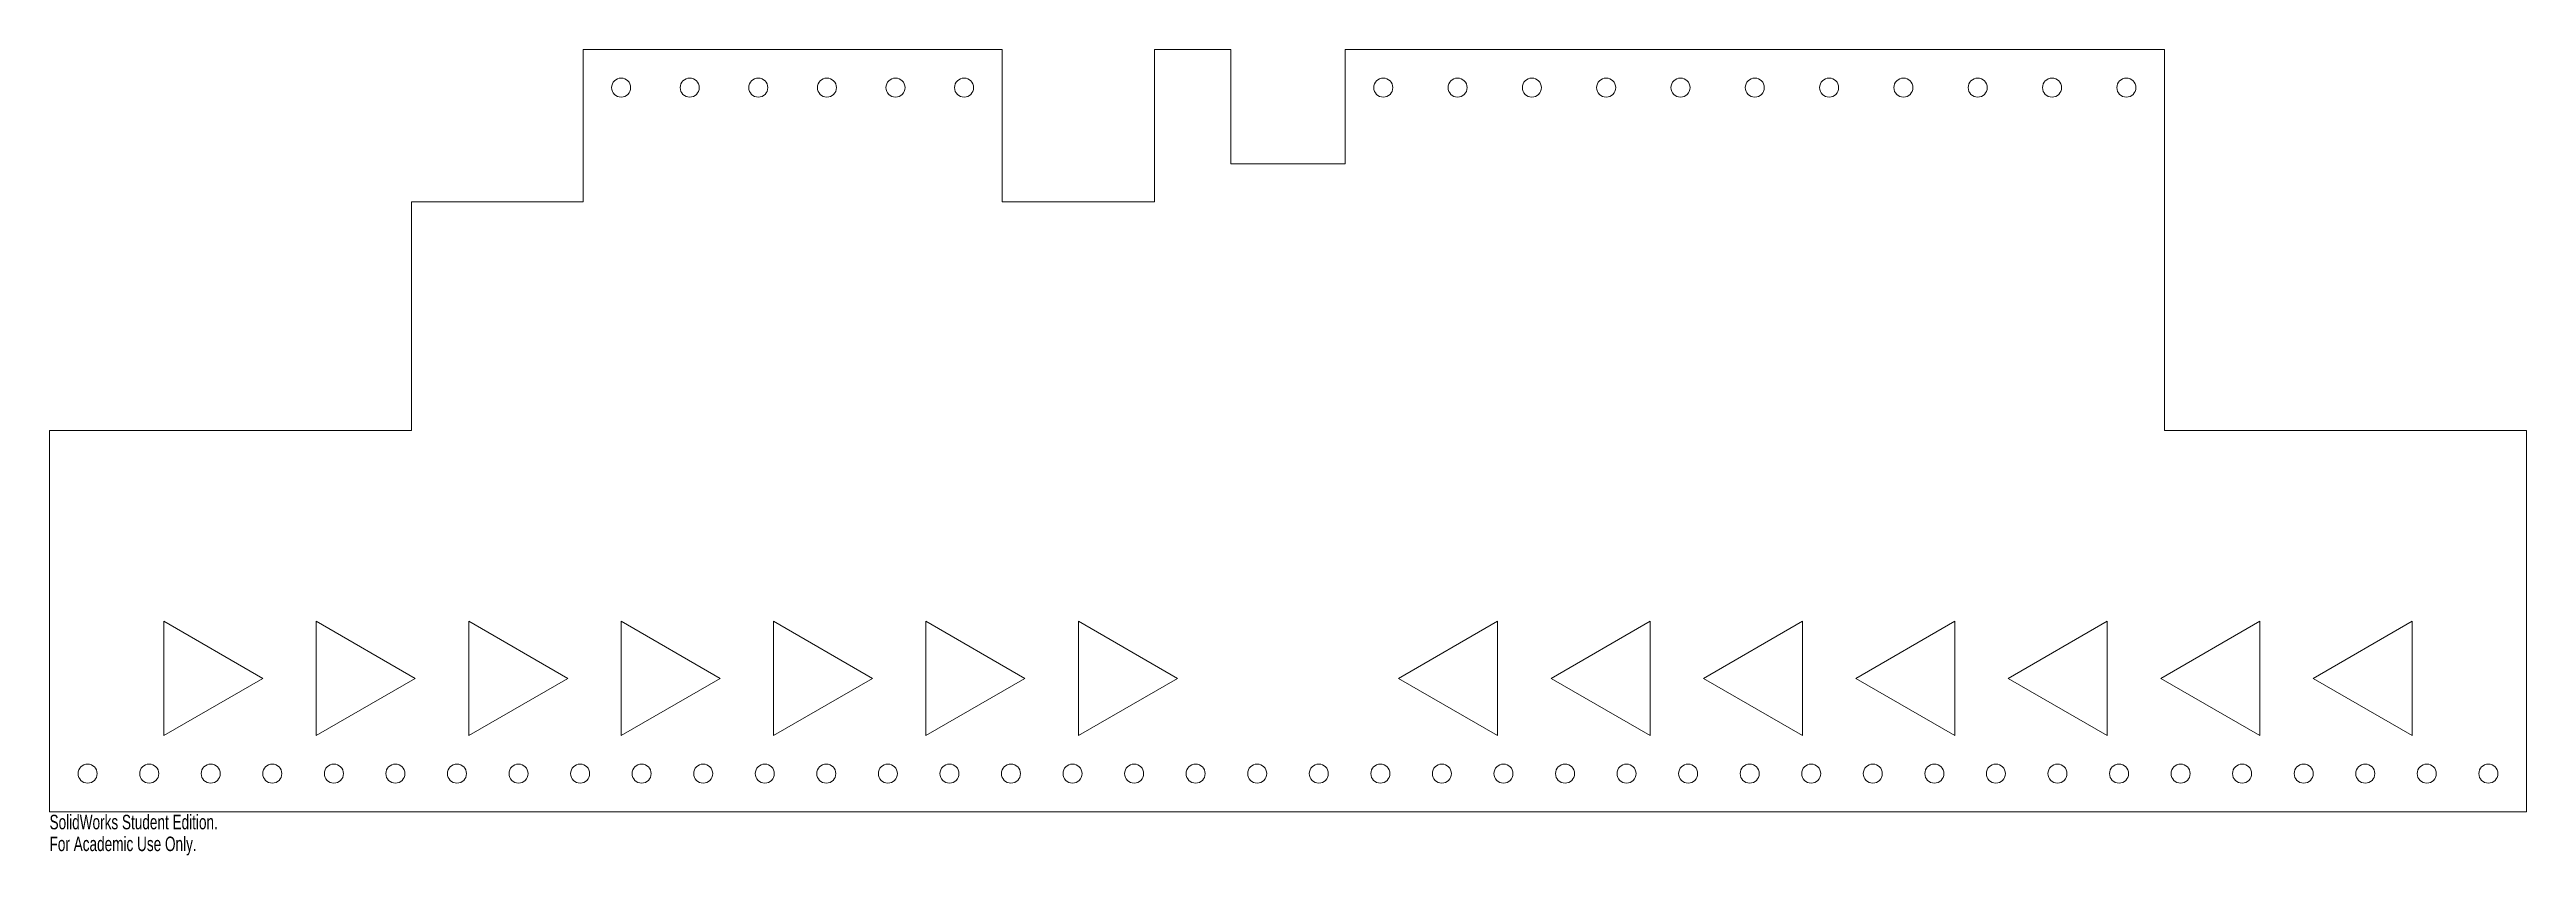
# Model space of a CAD drawing. Header units: inches. Extents: x -16.2 to 16.2, y -5.6 to 5.
import ezdxf

# ---------------------------------------------------------------- set-up
doc = ezdxf.new("R2010")
doc.units = ezdxf.units.IN
doc.header["$MEASUREMENT"] = 0
doc.styles.add('SLDTEXTSTYLE0', font='TXT', dxfattribs={"width": 0.7})

msp = doc.modelspace()

# ---------------------------------------------------------------- linework, layer by layer
at = {"color": 7, "linetype": 'Continuous', "lineweight": 15}
for p, q in [((-9.25, 3), (-9.25, 5)), ((-3.75, 5), (-9.25, 5)), ((-3.75, 3), (-3.75, 5)), ((-1.75, 3), (-1.75, 5)), ((-0.75, 5), (-1.75, 5)), ((-0.75, 3.5), (-0.75, 5)), ((0.75, 3.5), (0.75, 5)), ((11.5, 5), (0.75, 5)), ((11.5, 5), (11.5, 0)), ((-0.75, 3.5), (0.75, 3.5)), ((-11.5, 0), (-11.5, 3)), ((-11.5, 3), (-9.25, 3)), ((-3.75, 3), (-1.75, 3)), ((-16.25, 0), (-16.25, -5)), ((-11.5, 0), (-16.25, 0)), ((11.5, 0), (16.25, 0)), ((16.25, -5), (16.25, 0)), ((-13.451, -3.25), (-14.75, -2.5)), ((-14.75, -2.5), (-14.75, -4)), ((-11.451, -3.25), (-12.75, -2.5)), ((-12.75, -2.5), (-12.75, -4)), ((-9.451, -3.25), (-10.75, -2.5)), ((-10.75, -2.5), (-10.75, -4)), ((-7.451, -3.25), (-8.75, -2.5)), ((-8.75, -2.5), (-8.75, -4)), ((-5.451, -3.25), (-6.75, -2.5)), ((-6.75, -2.5), (-6.75, -4)), ((-3.451, -3.25), (-4.75, -2.5)), ((-4.75, -2.5), (-4.75, -4)), ((-1.451, -3.25), (-2.75, -2.5)), ((-2.75, -2.5), (-2.75, -4)), ((2.75, -2.5), (1.451, -3.25)), ((2.75, -4), (2.75, -2.5)), ((4.75, -2.5), (3.451, -3.25)), ((4.75, -4), (4.75, -2.5)), ((6.75, -2.5), (5.451, -3.25)), ((6.75, -4), (6.75, -2.5)), ((8.75, -2.5), (7.451, -3.25)), ((8.75, -4), (8.75, -2.5)), ((10.75, -2.5), (9.451, -3.25)), ((10.75, -4), (10.75, -2.5)), ((12.75, -2.5), (11.451, -3.25)), ((12.75, -4), (12.75, -2.5)), ((14.75, -2.5), (13.451, -3.25)), ((14.75, -4), (14.75, -2.5)), ((-14.75, -4), (-13.451, -3.25)), ((-12.75, -4), (-11.451, -3.25)), ((-10.75, -4), (-9.451, -3.25)), ((-8.75, -4), (-7.451, -3.25)), ((-6.75, -4), (-5.451, -3.25)), ((-4.75, -4), (-3.451, -3.25)), ((-2.75, -4), (-1.451, -3.25)), ((1.451, -3.25), (2.75, -4)), ((3.451, -3.25), (4.75, -4)), ((5.451, -3.25), (6.75, -4)), ((7.451, -3.25), (8.75, -4)), ((9.451, -3.25), (10.75, -4)), ((11.451, -3.25), (12.75, -4)), ((13.451, -3.25), (14.75, -4)), ((-16.25, -5), (16.25, -5))]:
    msp.add_line(p, q, dxfattribs=at)
for centre in [(-8.75, 4.5), (-7.85, 4.5), (-6.95, 4.5), (-6.05, 4.5), (-5.15, 4.5), (-4.25, 4.5), (1.25, 4.5), (2.225, 4.5), (3.2, 4.5), (4.175, 4.5), (5.15, 4.5), (6.125, 4.5), (7.1, 4.5), (8.075, 4.5), (9.05, 4.5), (10.025, 4.5), (11, 4.5), (-15.75, -4.5), (-14.942, -4.5), (-14.135, -4.5), (-13.327, -4.5), (-12.519, -4.5), (-11.712, -4.5), (-10.904, -4.5), (-10.096, -4.5), (-9.288, -4.5), (-8.481, -4.5), (-7.673, -4.5), (-6.865, -4.5), (-6.058, -4.5), (-5.25, -4.5), (-4.442, -4.5), (-3.635, -4.5), (-2.827, -4.5), (-2.019, -4.5), (-1.212, -4.5), (-0.404, -4.5), (0.404, -4.5), (1.212, -4.5), (2.019, -4.5), (2.827, -4.5), (3.635, -4.5), (4.442, -4.5), (5.25, -4.5), (6.058, -4.5), (6.865, -4.5), (7.673, -4.5), (8.481, -4.5), (9.288, -4.5), (10.096, -4.5), (10.904, -4.5), (11.712, -4.5), (12.519, -4.5), (13.327, -4.5), (14.135, -4.5), (14.942, -4.5), (15.75, -4.5)]:
    msp.add_circle(centre, 0.125, dxfattribs=at)

# ---------------------------------------------------------------- texts
at = {"color": 7, "linetype": 'Continuous', "char_height": 0.1903, "attachment_point": 1, "style": 'SLDTEXTSTYLE0'}
for s, insert in [('SolidWorks Student Edition.', (-16.25, -5.04)), ('For Academic Use Only.', (-16.25, -5.326))]:
    msp.add_mtext(s, dxfattribs=dict(at, insert=insert))

doc.saveas('drawing.dxf')
